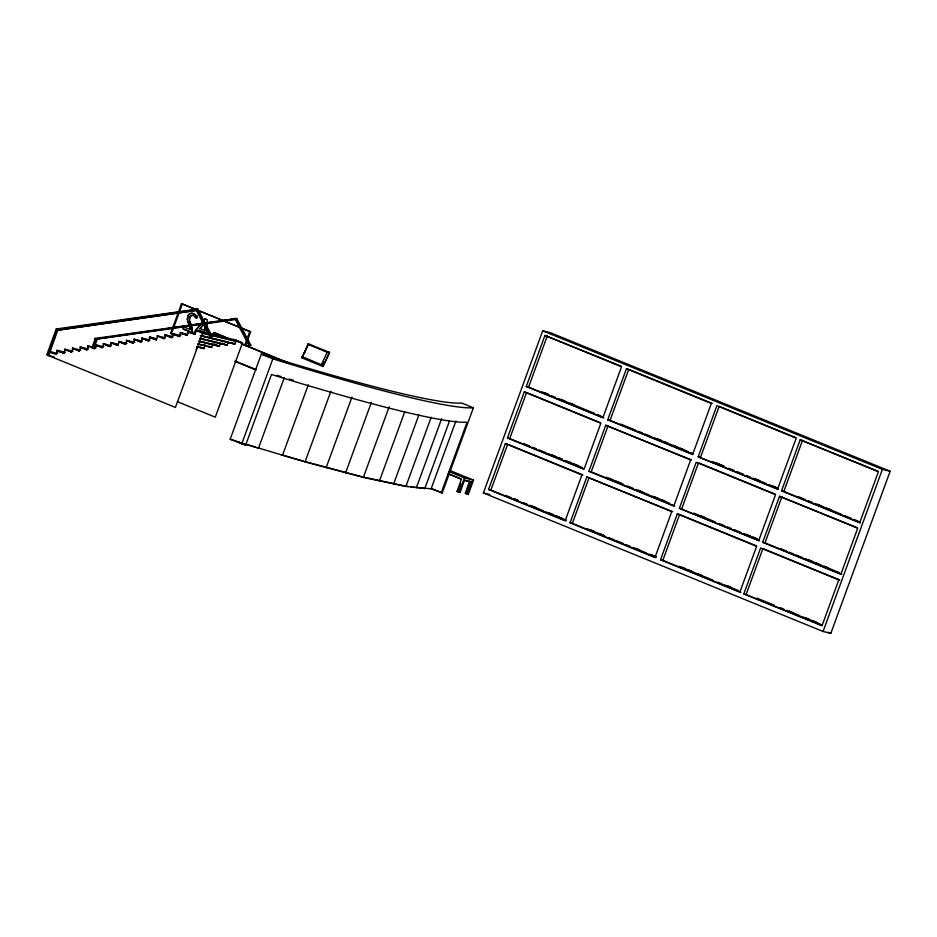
<?xml version="1.0" encoding="UTF-8"?>
<svg xmlns="http://www.w3.org/2000/svg" width="937" height="937" viewBox="0 0 937 937"><rect width="100%" height="100%" fill="white"/><g stroke="black" fill="none" stroke-linecap="round" stroke-linejoin="round"><path stroke-width="1.41" d="M189.473 319.786L190.387 316.214L192.331 315.23M205.062 325.116L205.098 330.597L205.226 325.151M206.901 334.24L207.241 319.669L205.086 318.814L193.432 333.162M190 329.531L189.555 325.666L187.646 321.004M54.569 337.074L57.075 330.211L197.332 310.393L196.688 309.526L57.989 329.555L48.829 355.252L46.85 354.631L56.232 328.992L197.871 309.081L211.891 335.95L211.141 336.488L209.958 336.207L195.728 309.28L197.871 309.081M304.396 352.804L308.414 343.774L301.878 357.829L322.972 366.484L329.508 352.429L308.414 343.774L302.019 357.922M187.751 316.507L187.4 319.412M47.646 354.959L57.028 329.32L57.989 329.555M202.638 333.127L175.442 407.443L48.478 355.545L49.895 351.68M57.309 351.34L57.063 350.356L65.309 352.359M57.59 350.567L56.185 354.432L49.356 351.469L49.602 352.453M73.016 351.246L64.77 349.232L65.016 350.227M65.297 349.454L63.892 353.319L57.544 350.719M80.723 350.133L72.477 348.119L72.723 349.114M73.004 348.341L71.599 352.207L65.25 349.606M88.429 349.021L80.184 347.006L80.43 348.002M80.711 347.229L79.294 351.094L72.945 348.494M96.136 347.908L87.891 345.894L88.137 346.889M88.418 346.116L87 349.981L80.652 347.381M91.955 347.65L94.977 339.417L235.234 319.587L236.733 318.51L250.87 345.261L248.949 345.519L235.023 318.826L219.129 321.122M92.751 347.967L96.324 338.866L99.205 338.444M93.829 348.541L97.284 339.1L95.094 338.433L94.977 339.417M95.843 345.776L95.597 344.781L103.831 346.795M96.124 345.003L94.707 348.869L87.891 345.894M111.538 345.683L103.304 343.668L103.55 344.664M103.831 343.891L102.414 347.756L96.066 345.156M117.875 344.23L110.999 342.555L111.257 343.551M111.538 342.778L110.121 346.643L103.773 344.043M126.952 343.457L118.706 341.443L118.952 342.438M119.245 341.665L117.828 345.53L111.48 342.93M134.659 342.345L126.413 340.33L126.659 341.326M126.94 340.553L125.535 344.406L119.186 341.818M142.365 341.232L134.12 339.217L134.366 340.213M134.647 339.44L133.241 343.293L126.893 340.705M150.072 340.119L141.827 338.105L142.073 339.1M142.354 338.327L140.937 342.181L134.588 339.592M149.779 337.988L149.533 336.992L156.397 338.667M150.061 337.215L148.643 341.068L142.295 338.48M165.486 337.894L157.24 335.879L157.486 336.875M157.767 336.102L156.35 339.955L150.002 337.367M173.181 336.781L164.947 334.767L165.193 335.751M165.474 334.989L164.057 338.843L157.24 335.879M174.669 334.989L170.628 333.338L181.497 303.635L250.636 331.757L247.872 339.311M170.628 333.338L171.494 333.549L182.364 303.846M180.888 335.669L172.654 333.654L172.9 334.638M173.181 333.865L171.764 337.73L165.416 335.141M187.224 334.216L180.349 332.541L180.068 333.314L183.347 334.204M180.888 332.752L179.471 336.617L173.122 334.029M191.909 327.587L191.581 332.412L183.102 328.946L183.816 327.001L190.164 329.566M188.302 332.412L188.056 331.429L194.931 333.103M188.583 331.639L187.177 335.505L180.829 332.916M192.717 313.368L197.238 316.296L196.524 318.252L197.086 316.261L193.701 313.672M177.468 401.715L215.287 417.176L242.484 342.86L235.609 340.049L195.763 330.316L196.009 331.3M196.29 330.527L194.884 334.392L188.536 331.803M196.196 349.688L197.098 347.217M197.028 346.901L203.903 348.576L205.262 344.863M212.687 335.2L213.659 332.565L230.947 339.627M214.526 335.704L215.51 333.01L224.903 336.851M197.871 344.102L211.61 347.463L212.957 343.75M198.703 341.314L219.305 346.35L220.441 343.258M199.534 338.526L227.012 345.238L228.37 341.525M235.328 340.81L235.609 340.049M200.377 335.739L234.718 344.125L236.136 340.26M250.636 331.757L249.769 331.546L244.709 345.39L245.576 345.601L246.958 341.829M441.198 492.909L467.036 422.282L461.461 422.247A558.745 36.063 20.1 0 1 293.14 381.136L271.472 374.531L245.635 445.145L230.174 439.23L261.318 354.127A558.745 36.063 20.1 0 0 461.847 403.097L473.384 407.818L442.241 492.909L431.125 488.786L405.873 486.467L363.345 477.378L305.075 461.847L257.019 447.593M241.711 443.951L272.854 358.848A558.745 36.063 20.1 0 0 473.384 407.818M284.309 377.623L258.483 448.191L240.434 442.674M282.494 455.335L308.32 384.767M305.075 461.847L330.89 391.279M326.123 467.715L351.949 397.136M345.577 472.892L371.403 402.324M363.345 477.378L389.171 406.81M379.356 481.138L404.69 411.929M393.552 484.171L418.886 414.962M405.873 486.467L431.196 417.246M416.262 488.001L441.596 418.792M424.695 488.774L449.526 420.924M431.125 488.786L455.956 420.936M449.807 470.456L473.501 480.142L468.266 494.467L467.399 494.256L471.791 482.25L464.436 480.447L460.044 492.464L459.212 492.265L457.022 491.363L461.484 479.147L448.214 473.724M458.334 490.227L460.781 483.562M459.212 492.265L464.459 477.929L473.501 480.142M471.791 482.25L469.601 481.349L465.197 493.366L466.064 493.576L470.456 481.559L464.693 480.154M483.387 492.944L542.71 330.82L550.464 332.717L890.15 471.252L830.826 633.365L823.073 631.468L483.387 492.944L489.84 494.513M488.575 489.489L505.359 443.634L507.678 444.197L490.894 490.051L488.575 489.489L565.152 520.796L581.936 474.93L505.359 443.634M507.421 438.001L524.275 391.947L526.594 392.521L509.74 438.575L507.421 438.001L583.997 469.308L600.851 423.255L524.275 391.947M544.947 335.446L621.524 366.754L602.842 417.82L526.254 386.512L544.947 335.446L621.161 366.215M526.254 386.512L528.573 387.086L547.267 336.008M586.843 476.933L671.735 511.637L654.951 557.503L570.059 522.799L586.843 476.933L672.707 511.661M605.747 425.257L690.651 459.962L673.797 506.015L588.893 471.311L605.747 425.257L691.611 459.973M607.738 419.823L626.431 368.756L628.75 369.319L610.057 420.385L607.738 419.823L692.63 454.527L711.324 403.46L626.431 368.756M570.059 522.799L572.378 523.361L589.15 477.507M588.893 471.311L591.212 471.873L608.066 425.82M660.515 559.776L677.299 513.909L679.618 514.483L662.834 560.338L660.515 559.776L739.843 592.207L756.627 546.341L677.299 513.909M679.36 508.287L696.214 462.234L775.543 494.666L758.689 540.719L679.36 508.287L759.661 540.731M698.194 456.799L716.887 405.733L796.216 438.165L777.534 489.231L698.194 456.799L778.506 489.243M681.679 508.85L698.533 462.796L775.168 494.127M700.513 457.373L719.206 406.295L795.841 437.626M743.837 593.835L760.621 547.981L838.779 579.921L822.007 625.787L743.837 593.835L821.62 625.248M779.537 496.294L857.695 528.245L840.84 574.299L762.683 542.347L779.537 496.294L857.32 527.707M800.21 439.793L878.379 471.744L859.686 522.811L781.528 490.859L800.21 439.793L877.992 471.206M746.157 594.398L762.941 548.543L839.751 579.944M762.683 542.347L765.002 542.921L781.856 496.868M781.528 490.859L783.836 491.433L802.529 440.355M823.073 631.468L882.396 469.355L890.15 471.252M314.141 362.314L311.154 361.19M322.586 365.266L324.307 361.588M322.972 366.484L329.508 352.429M193.596 333.209L205.086 318.814M205.098 330.597L200.085 328.571L204.289 323.429M204.453 323.464L200.085 328.571M209.958 336.207L211.891 335.95M248.949 345.519L250.87 345.261M191.043 313.38L190.024 313.626A4.357 3.76 -76.3 0 0 188.032 315.511M57.508 330.316L197.075 310.159M95.094 338.433L236.733 318.51M102.098 338.023L106.431 337.402M109.324 336.98L112.217 336.57M115.099 336.149L158.447 329.883M161.34 329.473L164.221 329.051M167.114 328.629L171.448 328.009M174.341 327.587L177.222 327.177M180.115 326.755L184.448 326.135M187.341 325.713L190.234 325.291M193.116 324.881L197.449 324.249M200.342 323.839L203.235 323.417M206.128 322.996L216.236 321.543M94.543 339.311L235.55 318.931L235.328 318.17M190.89 313.345L191.944 313.298M329.367 352.335L327.177 352.265L307.816 344.347L308.788 344.992M417.621 487.662L423.231 488.177M191.78 313.251L192.881 313.403M404.421 485.87L408.321 486.444M410.921 486.83L414.81 487.404M403.051 485.612L361.905 476.781L305.029 461.648M193.526 315.488L191.101 315.441L189.59 317.338L189.309 319.751L190.902 324.214M195.728 309.28L196.688 309.526M235.023 318.826L235.983 319.06L249.687 344.98M199.019 330.129L205.051 332.588M202.884 332.986L235.855 341.033M242.484 342.86L202.591 333.279L195.763 330.316M183.102 328.946L191.745 332.448L192.354 329.133L191.136 325.315M187.775 332.202L191.898 333.209M202.041 335.774L228.148 342.146M200.436 335.587L234.777 343.973L230.97 342.415M201.209 338.562L219.071 342.919M199.593 338.374L227.07 345.085M201.748 341.689L211.364 344.031M198.761 341.162L219.363 346.198L214.292 344.113M286.652 362.549L289.369 363.205L241.02 343.446M200.905 344.476L204.5 345.273M197.918 343.949L211.657 347.311L209.127 346.268M197.086 346.749L203.95 348.423M149.252 337.765L153.375 338.772M105.764 345.121L109.887 346.116M95.316 345.554L98.057 346.233M56.782 351.117L59.535 351.797M50.739 351.797L57.602 353.472M50.457 352.57L54.569 353.577M46.85 354.631L48.829 355.252M48.478 355.545L54.123 356.927M457.022 491.363L460.044 492.464M281.041 454.738L303.623 461.262M230.174 439.23L234.098 440.425M235.609 441.046L239.251 442.159M245.471 444.056L255.742 447.195M239.322 442.334L237.084 441.643L245.635 445.145M542.71 330.82L882.396 469.355M828.121 632.264L830.826 633.365M630.097 369.869L712.296 403.472M544.76 392.802L548.789 394.454M560.876 399.396L564.906 401.036M570.282 403.238L574.311 404.889M657.259 438.797L661.311 440.449M664.005 441.55L668.046 443.201M673.434 445.403L677.474 447.054M680.168 448.155L684.209 449.807M716.711 463.089L723.434 465.841M755.702 479.03L759.731 480.681M771.83 485.624L775.871 487.275M817.579 504.329L821.62 505.98M827.008 508.182L831.049 509.833M542.008 391.912L548.719 394.653M551.413 395.754L555.442 397.405M558.124 398.494L594.398 413.322M597.092 414.423L601.121 416.075M620.821 424.121L635.637 430.188M638.331 431.289L642.384 432.941M645.078 434.042L651.812 436.794M654.506 437.895L688.191 451.669M690.885 452.77L693.591 453.871M712.612 461.648L724.711 466.591M728.74 468.242L734.116 470.444M736.81 471.545L743.533 474.286M746.227 475.387L750.256 477.038M752.95 478.139L766.396 483.633M769.078 484.734L777.148 488.036M798.652 496.821L805.387 499.573M808.081 500.674L812.121 502.326M814.815 503.427L841.766 514.448M844.46 515.549L851.206 518.302M853.9 519.403L857.941 521.054M528.573 387.086L603.815 417.832M610.057 420.385L692.256 453.988M783.836 491.433L860.658 522.834M527.929 393.06L600.476 422.716M551.448 454.726L555.477 456.366M558.159 457.467L562.188 459.118M567.564 461.309L571.593 462.96M574.287 464.061L578.316 465.712M608.781 478.163L612.821 479.814M615.515 480.915L622.25 483.668M638.425 490.274L642.466 491.937M654.588 496.891L658.641 498.543M661.335 499.644L665.375 501.295M700.56 515.678L704.589 517.329M746.274 534.371L750.303 536.011M752.997 537.112L757.026 538.763M808.162 559.67L812.215 561.322M814.909 562.423L818.95 564.074M824.337 566.276L828.378 567.927M181.497 303.635L249.769 331.546M523.162 443.4L529.885 446.141M532.567 447.242L536.596 448.893M539.29 449.983L546.002 452.735M548.695 453.836L562.13 459.317M564.812 460.418L582.275 467.563M606.016 477.261L623.538 484.429M627.579 486.08L632.967 488.282M635.661 489.383L649.142 494.888M651.836 495.989L669.358 503.157M693.767 513.136L715.282 521.932M719.311 523.584L724.688 525.774M727.381 526.875L731.41 528.527M734.104 529.628L740.827 532.368M743.521 533.469L756.967 538.962M781.153 548.859L786.541 551.061M789.235 552.162L793.276 553.814M795.981 554.915L802.716 557.667M805.41 558.768L839.095 572.542M509.74 438.575L583.622 468.769M591.212 471.873L674.757 506.027M765.002 542.921L841.813 574.311M302.101 356.622L322.445 365.172M509.025 444.747L582.908 474.954M680.965 515.034L756.253 545.814M236.077 340.412L242.425 343.012M241.582 343.973L285.305 361.987M261.318 354.127L272.854 358.848M230.912 342.567L234.718 344.125M221.94 343.165L227.012 345.238M188.056 331.429L194.931 334.24M214.233 344.277L219.305 346.35M180.349 332.541L187.236 335.352M209.068 346.421L211.61 347.463M172.654 333.654L179.529 336.465M171.494 333.549L175.535 335.2M236.089 361.424L256.012 369.565M200.085 347.018L203.903 348.576M234.695 361.307L255.953 369.986M164.947 334.767L171.822 337.578M149.533 336.992L156.409 339.803M141.827 338.105L148.702 340.916M134.12 339.217L140.995 342.028M448.659 471.475L464.459 477.929M126.413 340.33L133.288 343.141M515.139 499.07L517.821 500.171M532.603 506.214L536.632 507.854M548.719 512.797L552.76 514.448M555.442 515.549L562.153 518.29M589.935 529.651L593.976 531.302M599.364 533.504L603.416 535.156M635.754 548.379L639.795 550.031M651.918 554.985L655.97 556.637M681.714 567.166L685.743 568.818M688.437 569.907L692.466 571.558M697.854 573.76L701.883 575.412M727.428 585.848L731.469 587.499M789.329 611.158L793.37 612.81M805.492 617.764L809.545 619.416M812.238 620.517L816.279 622.168M505.664 495.427L511.04 497.629M513.722 498.73L517.763 500.37M523.127 502.572L527.156 504.223M529.85 505.312L543.284 510.806M545.966 511.907L566.124 520.14M587.183 528.749L604.693 535.917M608.734 537.569L614.133 539.771M616.827 540.872L623.562 543.624M626.256 544.725L630.296 546.376M632.99 547.477L646.471 552.994M649.165 554.095L655.9 556.847M678.962 566.276L712.577 580.015M717.953 582.205L721.982 583.856M724.676 584.957L738.122 590.451M756.92 598.134L774.442 605.302M779.83 607.504L783.871 609.155M786.565 610.256L800.046 615.761M802.74 616.874L820.262 624.03M490.894 490.051L566.124 520.808M572.378 523.361L655.923 557.515M662.834 560.338L740.816 592.219M448.964 474.122L460.91 479.006M118.706 341.443L125.593 344.254M110.999 342.555L117.886 345.366M103.304 343.668L110.179 346.479M466.064 493.576L468.266 494.467M95.597 344.781L102.473 347.592M56.232 328.992L57.028 329.32M431.957 488.704L435.705 490.238M437.005 490.777L442.241 492.909M80.184 347.006L87.059 349.817M72.477 348.119L79.352 350.93M64.77 349.232L71.645 352.054M57.063 350.356L63.95 353.167M328.161 352.898L327.177 352.265L321.473 364.54L322.832 366.39M193.362 315.453L196.524 318.252M194.849 316.448L196.36 318.217M196.465 308.741L210.708 335.657M190.75 324.179L189.567 321.11M190.246 328.407L187.236 319.365L188.196 315.546A4.357 3.76 -76.3 0 1 190.188 313.661M293.398 380.281A546.622 35.278 20.1 0 1 289.17 379.017M280.983 376.545A546.622 35.278 20.1 0 1 276.872 375.304"/></g></svg>
